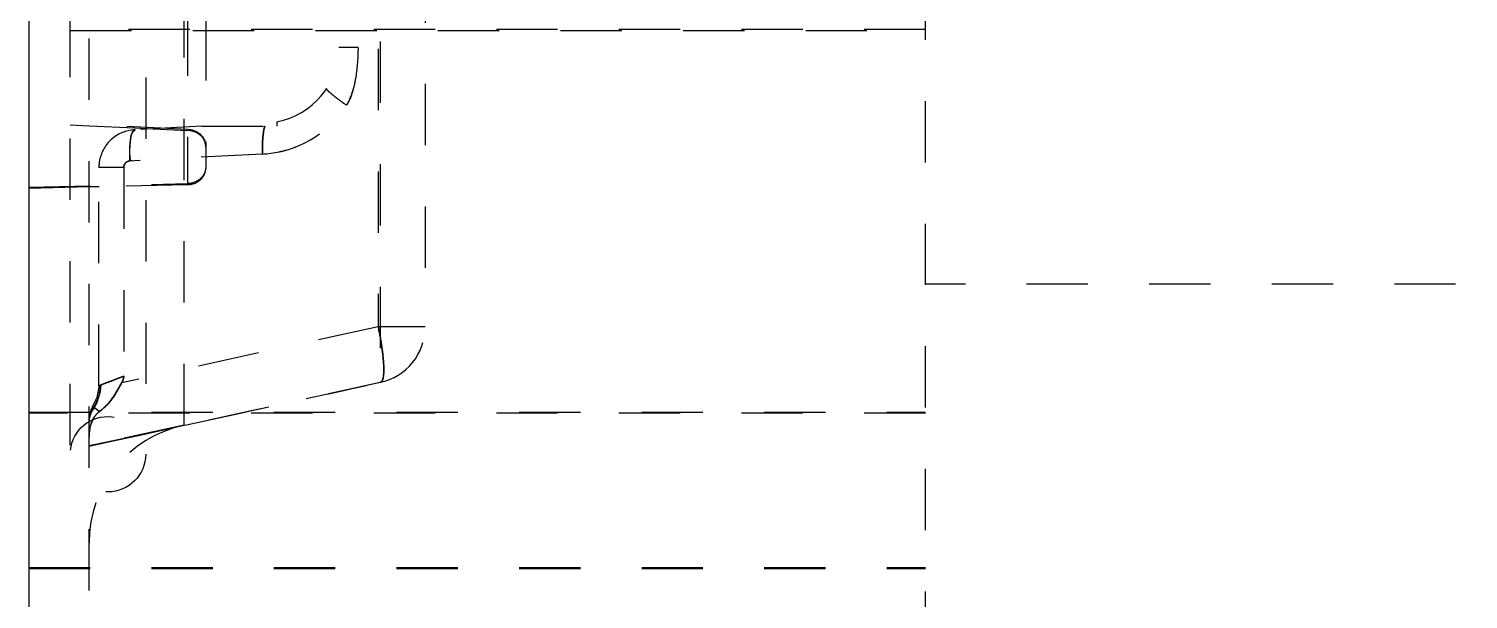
# Model space of a CAD drawing. Header units: millimetres. Extents: x 2141 to 4292, y -4498 to 2648.
# Drawn here: x 3637.42 to 3675.78, y -311.86 to -296.66 of the extents above; entities that cross this region are included whole.
import ezdxf

# ---------------------------------------------------------------- set-up
doc = ezdxf.new("R2010")
doc.units = ezdxf.units.MM
doc.header["$LTSCALE"] = 16.335
doc.linetypes.add('HIDDEN', pattern=[0.2, 0.1, -0.1])
doc.layers.add('21', color=7, linetype='CONTINUOUS')

msp = doc.modelspace()

# ---------------------------------------------------------------- linework, layer by layer
at = {"layer": '21', "color": 8, "linetype": 'HIDDEN'}
for p, q in [((3638.523, -307.753), (3638.523, -120.925)), ((3640.533, -134.607), (3640.533, -307.753)), ((3641.661, -247.272), (3641.648, -300.815)), ((3642.135, -247.402), (3642.135, -300.374)), ((3639.025, -314.89), (3639.025, -278.107)), ((3647.983, -278.53), (3647.983, -304.599)), ((3641.56, -307.224), (3641.56, -280.531)), ((3646.783, -280.669), (3646.783, -306.08)), ((3646.731, -280.858), (3646.731, -304.599)), ((3645.678, -281.261), (3645.678, -297.16)), ((3646.192, -281.241), (3646.193, -297.16)), ((3661.314, -332.89), (3661.314, -295.045)), ((3661.314, -296.676), (3638.523, -296.676)), ((3638.523, -296.703), (3661.314, -296.703)), ((3646.192, -297.16), (3645.678, -297.16)), ((3641.661, -299.341), (3638.523, -299.195)), ((3638.523, -299.224), (3639.025, -299.248)), ((3639.025, -299.248), (3640.24, -299.304)), ((3644.028, -299.138), (3644.028, -299.259)), ((3642.028, -299.259), (3640.238, -299.353)), ((3640.24, -299.304), (3640.734, -299.327)), ((3640.734, -299.327), (3641.661, -299.37)), ((3642.028, -299.259), (3644.028, -299.259)), ((3643.646, -299.998), (3640.092, -300.184)), ((3639.285, -306.174), (3639.285, -300.356)), ((3639.948, -300.356), (3639.285, -300.356)), ((3639.948, -300.356), (3639.948, -305.914)), ((3637.418, -300.885), (3641.648, -300.787)), ((3639.025, -300.876), (3637.418, -300.913)), ((3639.297, -300.87), (3639.025, -300.876)), ((3641.648, -300.815), (3639.297, -300.87)), ((3708.118, -303.468), (3661.314, -303.468)), ((3646.731, -304.599), (3639.89, -306.098)), ((3647.983, -304.599), (3646.731, -304.599)), ((3639.025, -307.779), (3646.794, -306.079)), ((3641.623, -307.213), (3646.783, -306.08)), ((3646.795, -306.079), (3646.783, -306.08)), ((3637.418, -306.873), (3661.314, -306.873)), ((3661.314, -306.9), (3637.418, -306.9)), ((3639.074, -306.814), (3639.025, -307.052)), ((3639.123, -306.723), (3639.074, -306.814)), ((3641.559, -307.224), (3639.025, -307.763)), ((3640.419, -307.475), (3641.56, -307.226)), ((3640.42, -307.466), (3641.559, -307.224)), ((3641.56, -307.226), (3641.623, -307.213)), ((3639.155, -307.735), (3639.663, -307.627)), ((3639.161, -307.749), (3639.669, -307.639)), ((3639.663, -307.627), (3640.366, -307.478)), ((3639.669, -307.639), (3640.419, -307.475)), ((3640.366, -307.478), (3640.42, -307.466)), ((3639.025, -307.763), (3639.155, -307.735)), ((3639.025, -307.779), (3639.161, -307.749)), ((3637.418, -311.016), (3661.314, -311.016)), ((3637.418, -311.043), (3661.314, -311.043))]:
    msp.add_line(p, q, dxfattribs=at)
at = {"layer": '21', "color": 7, "linetype": 'Continuous'}
msp.add_line((3637.418, -236.755), (3637.418, -386.18), dxfattribs=at)
at = {"layer": '21', "color": 8, "linetype": 'HIDDEN'}
msp.add_lwpolyline([(3639.285, -306.174), (3639.283, -306.203), (3639.23, -306.481), (3639.12, -306.72)], dxfattribs=at)
msp.add_circle((3639.528, -307.996), 1.005, dxfattribs=at)
for centre, radius, start, end in [((3643.668, -297.16), 2.01, 280.3231, 0), ((3643.497, -297.157), 2.845, 273.0011, 327.1605), ((3643.491, -297.129), 2.873, 273.0969, 291.1117), ((3640.282, -300.357), 0.996, 171.043, 179.9577), ((3646.469, -304.599), 1.514, 281.9649, 359.979), ((3081.718, 2255.816), 2623.473, 282.264843, 282.438292), ((3639.609, -307.101), 0.585, 154.4284, 166.6818), ((3644.816, -299.454), 9.232, 232.9344, 233.3151), ((3642.226, -310.355), 3.201, 102.0251, 180.0125)]:
    msp.add_arc(centre, radius, start, end, dxfattribs=at)
for points, knots in [([(3646.193, -297.16), (3646.192, -297.424), (3646.164, -297.822), (3646.056, -298.339), (3645.959, -298.589), (3645.887, -298.7)], [0, 0, 0, 0, 0.499775, 0.750459, 1, 1, 1, 1]), ([(3645.887, -298.7), (3645.811, -298.647), (3645.674, -298.549), (3645.519, -298.429), (3645.426, -298.348), (3645.384, -298.304), (3645.361, -298.276), (3645.354, -298.255), (3645.357, -298.25)], [0, 0, 0, 0, 0.395001, 0.7194, 0.836729, 0.921308, 0.974349, 1, 1, 1, 1]), ([(3645.887, -298.7), (3645.81, -298.646), (3645.671, -298.547), (3645.501, -298.416), (3645.4, -298.323), (3645.361, -298.275), (3645.354, -298.255), (3645.357, -298.25)], [0, 0, 0, 0, 0.40088, 0.725422, 0.923694, 0.975087, 1, 1, 1, 1]), ([(3640.237, -299.353), (3640.014, -299.364), (3639.56, -299.548), (3639.332, -299.98), (3639.297, -300.202)], [0, 0, 0, 0, 0.499683, 1, 1, 1, 1]), ([(3640.13, -300.182), (3640.123, -300.127), (3640.114, -300.018), (3640.102, -299.861), (3640.119, -299.72), (3640.133, -299.597), (3640.142, -299.506), (3640.168, -299.449), (3640.189, -299.415), (3640.214, -299.388), (3640.227, -299.37), (3640.259, -299.355), (3640.242, -299.352), (3640.238, -299.353)], [0, 0, 0, 0, 0.191579, 0.371437, 0.535411, 0.677159, 0.79339, 0.84417, 0.890361, 0.930362, 0.962995, 0.985047, 1, 1, 1, 1]), ([(3640.109, -300.184), (3640.107, -300.075), (3640.108, -299.879), (3640.132, -299.615), (3640.16, -299.454), (3640.209, -299.354), (3640.237, -299.353)], [0, 0, 0, 0, 0.379273, 0.690981, 0.901462, 1, 1, 1, 1]), ([(3641.661, -299.341), (3641.783, -299.346), (3642.023, -299.434), (3642.135, -299.671), (3642.135, -299.782)], [0, 0, 0, 0, 0.523357, 1, 1, 1, 1]), ([(3642.135, -299.811), (3642.135, -299.736), (3642.088, -299.581), (3641.968, -299.473), (3641.899, -299.436)], [0, 0, 0, 0, 0.485192, 1, 1, 1, 1]), ([(3643.645, -299.998), (3643.642, -299.854), (3643.645, -299.649), (3643.673, -299.402), (3643.693, -299.301), (3643.707, -299.259)], [0, 0, 0, 0, 0.583369, 0.822538, 1, 1, 1, 1]), ([(3643.67, -299.437), (3643.667, -299.456), (3643.657, -299.541), (3643.651, -299.625), (3643.648, -299.691)], [0, 0, 0, 0, 0.227707, 1, 1, 1, 1]), ([(3643.707, -299.259), (3643.703, -299.271), (3643.686, -299.329), (3643.676, -299.389), (3643.67, -299.437)], [0, 0, 0, 0, 0.205424, 1, 1, 1, 1]), ([(3643.648, -299.691), (3643.647, -299.716), (3643.644, -299.818), (3643.644, -299.921), (3643.645, -299.998)], [0, 0, 0, 0, 0.244811, 1, 1, 1, 1]), ([(3640.183, -300.18), (3640.129, -300.176), (3640.009, -300.186), (3639.948, -300.302), (3639.948, -300.356)], [0, 0, 0, 0, 0.501497, 1, 1, 1, 1]), ([(3639.948, -300.356), (3639.948, -300.316), (3639.978, -300.237), (3640.052, -300.186), (3640.092, -300.184)], [0, 0, 0, 0, 0.500891, 1, 1, 1, 1]), ([(3642.135, -300.345), (3642.135, -300.402), (3642.108, -300.518), (3641.963, -300.714), (3641.772, -300.784), (3641.648, -300.787)], [0, 0, 0, 0, 0.236017, 0.481771, 1, 1, 1, 1]), ([(3641.648, -300.815), (3641.772, -300.813), (3641.963, -300.743), (3642.108, -300.547), (3642.135, -300.43), (3642.135, -300.374)], [0, 0, 0, 0, 0.518222, 0.763979, 1, 1, 1, 1]), ([(3646.794, -306.079), (3646.811, -306.075), (3646.847, -306.034), (3646.869, -305.942), (3646.882, -305.799), (3646.877, -305.522), (3646.831, -305.114), (3646.769, -304.775), (3646.731, -304.599)], [0, 0, 0, 0, 0.034643, 0.095029, 0.189605, 0.316899, 0.644256, 1, 1, 1, 1]), ([(3646.731, -304.599), (3646.769, -304.775), (3646.831, -305.114), (3646.877, -305.522), (3646.882, -305.799), (3646.868, -305.942), (3646.847, -306.035), (3646.811, -306.075), (3646.794, -306.079)], [0, 0, 0, 0, 0.355768, 0.683134, 0.810375, 0.90493, 0.965381, 1, 1, 1, 1]), ([(3639.337, -306.148), (3639.335, -306.199), (3639.312, -306.408), (3639.241, -306.614), (3639.159, -306.75)], [0, 0, 0, 0, 0.243781, 1, 1, 1, 1]), ([(3639.301, -306.857), (3639.432, -306.763), (3639.658, -306.524), (3639.813, -306.24), (3639.89, -306.098)], [0, 0, 0, 0, 0.498897, 1, 1, 1, 1]), ([(3639.89, -306.098), (3639.813, -306.24), (3639.661, -306.526), (3639.432, -306.763), (3639.301, -306.857)], [0, 0, 0, 0, 0.500962, 1, 1, 1, 1]), ([(3639.948, -305.919), (3639.877, -305.945), (3639.746, -305.993), (3639.567, -306.062), (3639.428, -306.118), (3639.349, -306.147), (3639.319, -306.161)], [0, 0, 0, 0, 0.334437, 0.624993, 0.852185, 1, 1, 1, 1]), ([(3639.35, -306.149), (3639.429, -306.115), (3639.629, -306.04), (3639.828, -305.964), (3639.948, -305.919)], [0, 0, 0, 0, 0.399952, 1, 1, 1, 1]), ([(3639.319, -306.161), (3639.318, -306.21), (3639.299, -306.412), (3639.228, -306.61), (3639.146, -306.74)], [0, 0, 0, 0, 0.240902, 1, 1, 1, 1]), ([(3639.319, -306.161), (3639.32, -306.21), (3639.307, -306.413), (3639.234, -306.613), (3639.148, -306.741)], [0, 0, 0, 0, 0.238246, 1, 1, 1, 1]), ([(3639.319, -306.161), (3639.314, -306.163), (3639.306, -306.167), (3639.294, -306.17), (3639.29, -306.174), (3639.285, -306.174), (3639.285, -306.174)], [0, 0, 0, 0, 0.435085, 0.74899, 0.936526, 1, 1, 1, 1]), ([(3639.171, -306.759), (3639.147, -306.785), (3639.067, -306.891), (3639.025, -307.027), (3639.025, -307.125)], [0, 0, 0, 0, 0.264823, 1, 1, 1, 1]), ([(3639.301, -306.857), (3639.241, -306.901), (3639.076, -307.093), (3639.025, -307.351), (3639.025, -307.524)], [0, 0, 0, 0, 0.30072, 1, 1, 1, 1]), ([(3639.146, -306.74), (3639.139, -306.735), (3639.131, -306.727), (3639.122, -306.724), (3639.12, -306.72), (3639.119, -306.72)], [0, 0, 0, 0, 0.744358, 0.935896, 1, 1, 1, 1]), ([(3639.122, -306.723), (3639.124, -306.724), (3639.131, -306.73), (3639.139, -306.735), (3639.146, -306.74)], [0, 0, 0, 0, 0.160212, 1, 1, 1, 1]), ([(3639.133, -307.056), (3639.143, -307.038), (3639.188, -306.963), (3639.248, -306.896), (3639.301, -306.857)], [0, 0, 0, 0, 0.244852, 1, 1, 1, 1]), ([(3639.148, -306.742), (3639.155, -306.747), (3639.19, -306.773), (3639.225, -306.799), (3639.252, -306.82)], [0, 0, 0, 0, 0.205201, 1, 1, 1, 1]), ([(3639.301, -306.857), (3639.277, -306.84), (3639.235, -306.806), (3639.19, -306.775), (3639.171, -306.759)], [0, 0, 0, 0, 0.542428, 1, 1, 1, 1]), ([(3639.025, -307.524), (3639.025, -307.491), (3639.032, -307.331), (3639.072, -307.169), (3639.133, -307.056)], [0, 0, 0, 0, 0.203199, 1, 1, 1, 1])]:
    msp.add_open_spline(points, degree=3, knots=knots, dxfattribs=at)
for points in [[(3645.887, -298.7), (3645.974, -298.565), (3646.028, -298.408), (3646.068, -298.252)], [(3641.899, -299.436), (3641.827, -299.396), (3641.743, -299.373), (3641.661, -299.37)], [(3639.319, -306.161), (3639.328, -306.155), (3639.339, -306.151), (3639.35, -306.149)], [(3639.89, -306.098), (3639.92, -306.041), (3639.948, -305.978), (3639.948, -305.914)], [(3639.948, -305.917), (3639.948, -305.98), (3639.92, -306.042), (3639.89, -306.098)], [(3639.148, -306.741), (3639.071, -306.838), (3639.025, -306.966), (3639.025, -307.09)], [(3639.148, -306.741), (3639.122, -306.774), (3639.099, -306.81), (3639.081, -306.848)], [(3639.159, -306.75), (3639.151, -306.743), (3639.142, -306.737), (3639.133, -306.732)], [(3639.04, -306.966), (3639.03, -307.006), (3639.025, -307.048), (3639.025, -307.09)]]:
    msp.add_open_spline(points, degree=3, dxfattribs=at)

doc.saveas('drawing.dxf')
